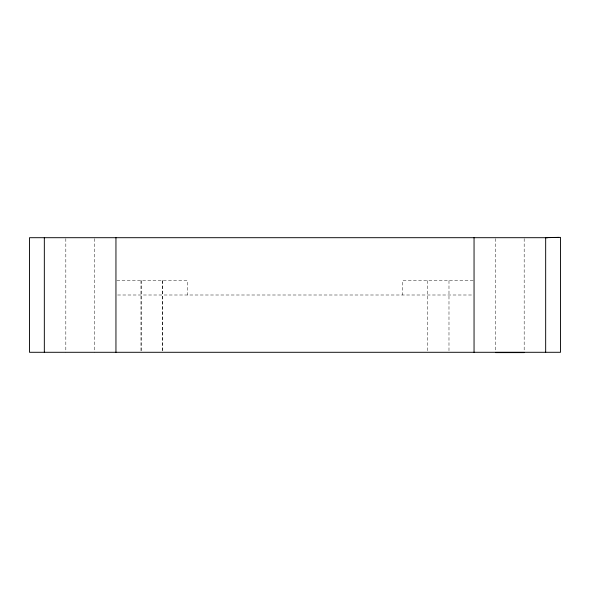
<?xml version="1.0" encoding="UTF-8"?>
<svg xmlns="http://www.w3.org/2000/svg" width="590" height="590" viewBox="0 0 590 590"><rect width="100%" height="100%" fill="white"/><g stroke="black" fill="none" stroke-linecap="round" stroke-linejoin="round"><path stroke-width="0.44" stroke-dasharray="2.95 2.21" d="M116.872 280.67L187.568 280.67L187.568 295M473.128 280.67L402.432 280.67L402.432 295M117.653 295L472.347 295M524.178 238.618L524.178 352.614M495.534 238.618L495.534 352.614M448.983 280.67L448.983 352.289M427.492 280.67L427.492 352.289M162.508 280.67L162.508 352.289M162.368 280.67L162.368 352.289M141.157 280.67L141.157 352.289M141.017 280.67L141.017 352.289M94.466 238.618L94.466 352.289M65.822 238.618L65.822 352.289"/><path stroke-width="0.89" d="M558.774 237.387L545.669 237.704L545.669 352.289M495.534 352.407L524.178 352.407M495.534 352.614L524.178 352.614M474.05 237.704L474.05 352.289M115.95 237.704L115.95 352.289M44.331 237.704L44.331 352.289M545.669 237.497L547.454 237.696L29.5 237.704L29.5 352.289L560.5 352.289L560.5 237.387L545.669 237.497"/></g></svg>
